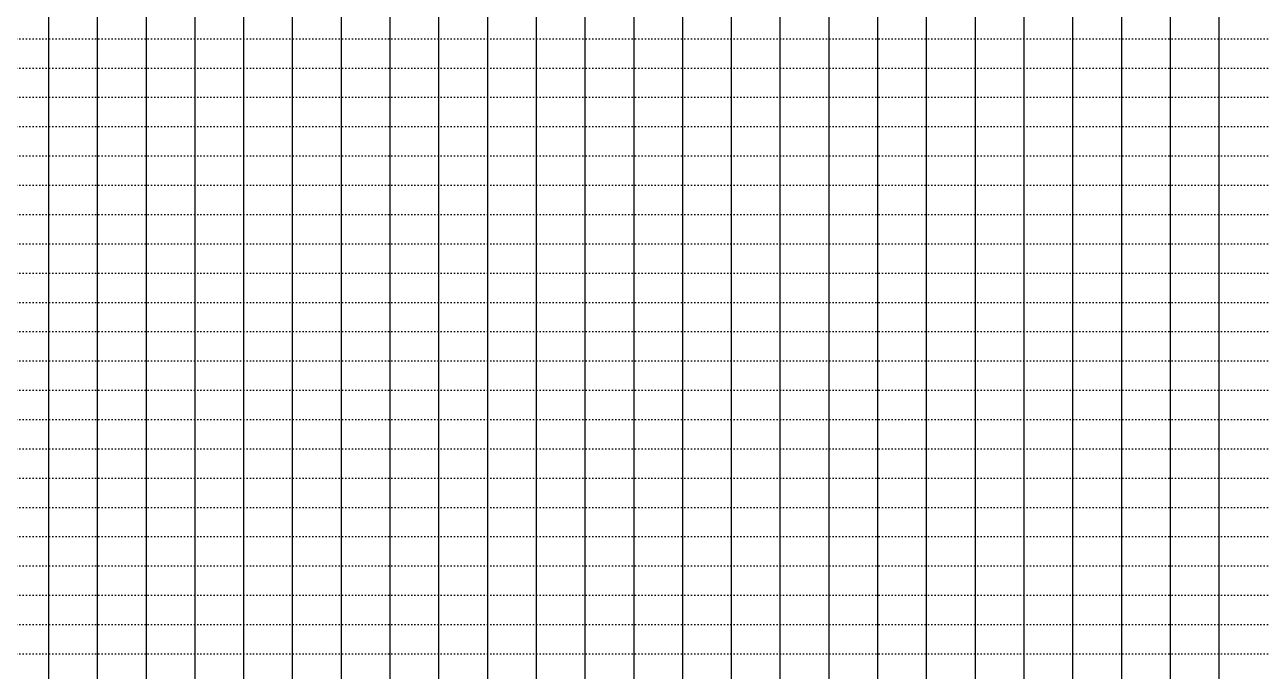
# Model space of a CAD drawing. Header units: millimetres. Extents: x -1499 to 6658, y -12483 to -6008.
# Drawn here: x 3206 to 3714, y -11400 to -11135 of the extents above; entities that cross this region are included whole.
import ezdxf

# ---------------------------------------------------------------- set-up
doc = ezdxf.new("R2010")
doc.units = ezdxf.units.MM
doc.linetypes.add('A-DOTLN01H', pattern=[0.125, 0, -0.125])
doc.layers.add('CR-GRID', color=56, linetype='A-DOTLN01H')
doc.layers.add('수직그리드', color=1, linetype='Continuous')

msp = doc.modelspace()

# ---------------------------------------------------------------- linework, layer by layer
at = {"layer": 'CR-GRID', "linetype": 'A-DOTLN01H', "ltscale": 10}
for p, q in [((696.16, -11141.06), (5436.16, -11141.06)), ((696.16, -11165.06), (5436.16, -11165.06)), ((696.16, -11177.06), (5436.16, -11177.06)), ((696.16, -11189.06), (6636.16, -11189.06)), ((696.16, -11201.06), (6636.16, -11201.06)), ((696.16, -11225.06), (6636.16, -11225.06)), ((696.16, -11237.06), (6636.16, -11237.06)), ((696.16, -11249.06), (6636.16, -11249.06)), ((696.16, -11261.06), (6636.16, -11261.06)), ((696.16, -11285.06), (6636.16, -11285.06)), ((696.16, -11297.06), (6636.16, -11297.06)), ((696.16, -11309.06), (6636.16, -11309.06)), ((696.16, -11321.06), (6636.16, -11321.06)), ((696.16, -11333.06), (6636.16, -11333.06)), ((696.16, -11345.06), (6636.16, -11345.06)), ((696.16, -11357.06), (6636.16, -11357.06)), ((696.16, -11369.06), (6636.16, -11369.06)), ((696.16, -11381.06), (6636.16, -11381.06)), ((696.16, -11393.06), (6636.16, -11393.06))]:
    msp.add_line(p, q, dxfattribs=at)
at = {"layer": 'CR-GRID', "color": 6, "linetype": 'A-DOTLN01H', "ltscale": 10}
for p, q in [((696.16, -11153.06), (5436.16, -11153.06)), ((696.16, -11213.06), (6636.16, -11213.06)), ((696.16, -11273.06), (6636.16, -11273.06))]:
    msp.add_line(p, q, dxfattribs=at)
at = {"layer": '수직그리드'}
for p, q in [((3356.16, -10606.61), (3356.16, -11873.06)), ((3336.16, -10647.37), (3336.16, -11873.06)), ((3376.16, -10648.41), (3376.16, -11873.06)), ((3396.16, -10647.95), (3396.16, -11873.06)), ((3316.16, -10661.69), (3316.16, -11873.06)), ((3296.16, -10674.51), (3296.16, -11873.06)), ((3416.16, -10708.3), (3416.16, -11873.06)), ((3276.16, -10723.62), (3276.16, -11873.06)), ((3436.16, -10768.42), (3436.16, -11873.06)), ((3256.16, -10778.5), (3256.16, -11873.06)), ((3216.16, -10832.83), (3216.16, -11873.06)), ((3576.16, -10832.29), (3576.16, -11873.06)), ((3236.16, -10838.15), (3236.16, -11873.06)), ((3596.16, -10835.14), (3596.16, -11873.06)), ((3456.16, -10843.45), (3456.16, -11873.06)), ((3476.16, -10868.59), (3476.16, -11873.06)), ((3616.16, -10866.85), (3616.16, -11873.06)), ((3696.16, -10873.31), (3696.16, -11873.06)), ((3556.16, -10881.71), (3556.16, -11873.06)), ((3496.16, -10893.35), (3496.16, -11873.06)), ((3516.16, -10905.35), (3516.16, -11873.06)), ((3536.16, -10909.79), (3536.16, -11873.06)), ((3636.16, -10936.49), (3636.16, -11873.06)), ((3676.16, -10932.35), (3676.16, -11873.06)), ((3656.16, -10990.43), (3656.16, -11873.06))]:
    msp.add_line(p, q, dxfattribs=at)

doc.saveas('drawing.dxf')
